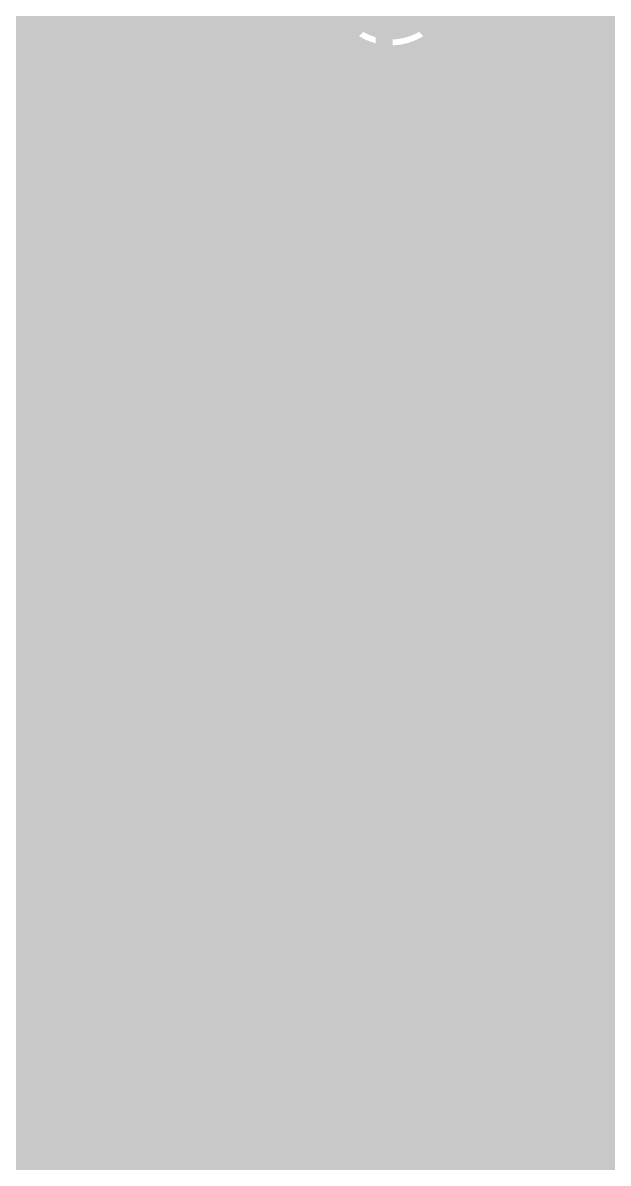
# Model space of a CAD drawing. Extents: x -118 to 4, y -52 to 56.
# Drawn here: x -14.9 to -9.59, y 29.05 to 39.4 of the extents above; entities that cross this region are included whole.
import ezdxf

# ---------------------------------------------------------------- set-up
doc = ezdxf.new("R2010")
doc.units = 0
doc.header["$MEASUREMENT"] = 0
doc.layers.get('0').update_dxf_attribs({"linetype": 'CONTINUOUS'})
for name, color, linetype in [('22-302-0_BOT', 7, 'CONTINUOUS'), ('22-302-0_DRD', 7, 'CONTINUOUS'), ('22-302-0_GND', 1, 'CONTINUOUS'), ('22-302-0_IN1', 3, 'CONTINUOUS'), ('22-302-0_SMB', 5, 'CONTINUOUS'), ('22-302-0_SMT', 10, 'CONTINUOUS'), ('22-302-0_SPB', 14, 'CONTINUOUS'), ('22-302-0_SPT', 9, 'CONTINUOUS'), ('22-302-0_SSB', 12, 'CONTINUOUS'), ('22-302-0_SST', 11, 'CONTINUOUS'), ('22-302-0_TOP', 13, 'CONTINUOUS')]:
    doc.layers.add(name, color=color, linetype=linetype)

# ---------------------------------------------------------------- blocks, each defined once
blk = doc.blocks.new('RECTANGLE_2')
blk.add_solid([(0.4826, 0.4064), (0.4826, -0.4064), (-0.4826, 0.4064), (-0.4826, -0.4064)])
blk = doc.blocks.new('RECTANGLE_4')
blk.add_solid([(0.4064, 0.4826), (0.4064, -0.4826), (-0.4064, 0.4826), (-0.4064, -0.4826)])
blk = doc.blocks.new('ROUND_50')
at = {"const_width": 0.35052}
blk.add_lwpolyline([(-0.17526, 0, 1), (0.17526, 0, 1)], format="xyb", close=True, dxfattribs=at)
blk = doc.blocks.new('OBLONG_12')
at = {"const_width": 0.2794}
blk.add_lwpolyline([(0.7493, 0), (-0.7493, 0)], dxfattribs=at)
at = {"const_width": 0.1397}
for points in [[(-0.81915, 0, 1), (-0.67945, 0, 1)], [(0.67945, 0, 1), (0.81915, 0, 1)]]:
    blk.add_lwpolyline(points, format="xyb", close=True, dxfattribs=at)
blk = doc.blocks.new('RECTANGLE_23')
blk.add_solid([(0.889, 0.1397), (0.889, -0.1397), (-0.889, 0.1397), (-0.889, -0.1397)])
blk = doc.blocks.new('ROUND_95')
at = {"const_width": 0.50038}
blk.add_lwpolyline([(-0.25019, 0, 1), (0.25019, 0, 1)], format="xyb", close=True, dxfattribs=at)
blk = doc.blocks.new('RECTANGLE_10')
blk.add_solid([(0.63627, 0.51308), (0.63627, -0.51308), (-0.63627, 0.51308), (-0.63627, -0.51308)])

msp = doc.modelspace()

# ---------------------------------------------------------------- linework, layer by layer
at = {"layer": '22-302-0_BOT'}
for points, const_width in [([(-1.27, 55.118), (-1.27, 42.418), (-3.429, 40.259), (-3.429, 30.099), (-4.318, 29.21), (-16.129, 29.21), (-16.45158, 29.53258), (-16.45158, 30.5181)], 0.2032), ([(-13.97, 37.5031), (-15.0241, 37.5031), (-17.653, 40.132), (-21.082, 40.132), (-21.59, 39.624), (-23.622, 39.624), (-24.003, 40.005), (-24.003, 42.545), (-24.4094, 42.9514), (-35.9156, 42.9514), (-37.719, 41.148)], 0.2032), ([(-13.97, 38.00348), (-14.88948, 38.00348), (-17.526, 40.64), (-22.733, 40.64), (-22.987, 40.386)], 0.2032), ([(-11.557, 39.751), (-11.811, 39.751), (-12.573, 38.989), (-13.98524, 38.989), (-13.97, 39.00424)], 0.2032), ([(-20.32, 38.989), (-20.193, 38.989), (-19.558, 39.624), (-18.542, 39.624), (-14.91996, 36.00196), (-13.97, 36.00196)], 0.2032), ([(-7.6962, 38.735), (-9.4488, 38.735)], 0.635), ([(-10.8712, 38.735), (-11.10234, 38.50386), (-13.97, 38.50386)], 0.3048), ([(-10.8712, 38.735), (-10.8712, 36.83)], 0.3048), ([(-10.414, 37.9222), (-10.414, 37.6428)], 0.254), ([(-10.1854, 37.9222), (-10.414, 37.9222)], 0.254), ([(-8.9027, 37.8968), (-10.414, 37.8968)], 0.254), ([(-10.287, 37.9222), (-10.287, 37.6428)], 0.254), ([(-10.1346, 37.9222), (-10.1854, 37.9222)], 0.254), ([(-8.9027, 37.9222), (-10.1346, 37.9222)], 0.254), ([(-10.0584, 37.9222), (-10.0584, 37.6428)], 0.254), ([(-9.8298, 37.9222), (-9.8298, 37.6428)], 0.254), ([(-9.6012, 37.9222), (-9.6012, 37.6428)], 0.254), ([(-8.9027, 37.6682), (-10.414, 37.6682)], 0.254), ([(-10.1854, 37.6428), (-10.414, 37.6428)], 0.254), ([(-10.1346, 37.6428), (-10.1854, 37.6428)], 0.254), ([(-8.9027, 37.6428), (-10.1346, 37.6428)], 0.254), ([(-10.795, 35.0012), (-10.795, 35.052), (-12.74572, 37.00272), (-13.97, 37.00272)], 0.2032), ([(-13.97, 36.50234), (-13.00734, 36.50234), (-12.065, 35.56), (-12.065, 34.417), (-11.2268, 33.5788), (-10.795, 33.5788)], 0.3048), ([(-10.1854, 36.0172), (-11.18616, 36.0172)], 0.254), ([(-11.18616, 36.0172), (-10.90676, 35.7378)], 0.254), ([(-10.9728, 36.0172), (-10.9728, 35.80384)], 0.254), ([(-10.7442, 36.0172), (-10.7442, 35.7378)], 0.254), ([(-10.5156, 36.0172), (-10.5156, 35.7378)], 0.254), ([(-10.287, 36.0172), (-10.287, 35.7378)], 0.254), ([(-10.1346, 36.0172), (-10.1854, 36.0172)], 0.254), ([(-8.9027, 36.0172), (-10.1346, 36.0172)], 0.254), ([(-10.0584, 36.0172), (-10.0584, 35.7378)], 0.254), ([(-9.8298, 36.0172), (-9.8298, 35.6489)], 0.254), ([(-9.6012, 36.0172), (-9.6012, 35.6489)], 0.254), ([(-8.9027, 35.8394), (-11.00836, 35.8394)], 0.254), ([(-9.9822, 35.7378), (-10.90676, 35.7378)], 0.254), ([(-9.9822, 35.7378), (-9.9822, 35.4584)], 0.254), ([(-12.7508, 35.5981), (-12.7508, 35.03168)], 0.254), ([(-12.7508, 35.5981), (-12.5222, 35.3695)], 0.254), ([(-9.88568, 35.6108), (-9.9822, 35.6108)], 0.254), ([(-8.9027, 35.6489), (-9.88568, 35.6489)], 0.254), ([(-9.88568, 35.6489), (-9.88568, 35.4584)], 0.254), ([(-12.53236, 35.3822), (-12.7508, 35.3822)], 0.254), ([(-12.573, 35.4203), (-12.573, 29.6164)], 0.254), ([(-12.5222, 35.3695), (-12.5222, 34.417)], 0.254), ([(-9.88568, 35.4584), (-9.9822, 35.4584)], 0.254), ([(-12.5222, 35.1536), (-12.7508, 35.1536)], 0.254), ([(-12.7508, 35.0012), (-12.75178, 35.03162)], 0.254), ([(-10.795, 35.0012), (-8.5852, 35.0012), (-8.255, 34.671)], 0.3048), ([(-12.5222, 34.925), (-12.75588, 34.925)], 0.254), ([(-12.8016, 34.78784), (-12.8016, 34.71164)], 0.254), ([(-12.5222, 34.6964), (-12.79398, 34.6964)], 0.254), ([(-9.88568, 34.544), (-9.9822, 34.544)], 0.254), ([(-9.9822, 34.544), (-9.9822, 34.3154)], 0.254), ([(-9.88568, 34.544), (-9.88568, 33.6931)], 0.254), ([(-12.5222, 34.4678), (-12.7508, 34.4678)], 0.254), ([(-9.88568, 34.4678), (-9.9822, 34.4678)], 0.254), ([(-12.48664, 34.2392), (-12.8143, 34.2392)], 0.254), ([(-12.8016, 34.28746), (-12.8016, 34.21126)], 0.254), ([(-9.9822, 34.3154), (-9.9822, 34.2646)], 0.254), ([(-9.9822, 34.2646), (-9.9822, 33.10636)], 0.254), ([(-9.88568, 34.2392), (-9.9822, 34.2392)], 0.254), ([(-12.38504, 34.08934), (-11.6078, 33.3121)], 0.254), ([(-12.3444, 34.0487), (-12.3444, 29.6164)], 0.254), ([(-12.30376, 34.0106), (-12.7508, 34.0106)], 0.254), ([(-9.88568, 34.0106), (-9.9822, 34.0106)], 0.254), ([(-12.1158, 33.8201), (-12.1158, 29.6164)], 0.254), ([(-12.07516, 33.782), (-12.80414, 33.782)], 0.254), ([(-12.8016, 33.78708), (-12.8016, 33.71088)], 0.254), ([(-9.88568, 33.782), (-9.9822, 33.782)], 0.254), ([(-6.62432, 33.6931), (-9.88568, 33.6931)], 0.254), ([(-9.8298, 33.6931), (-9.8298, 32.95396)], 0.254), ([(-9.6012, 33.6931), (-9.6012, 32.72536)], 0.254), ([(-11.84656, 33.5534), (-12.75334, 33.5534)], 0.254), ([(-11.8872, 33.5915), (-11.8872, 29.6164)], 0.254), ([(-8.255, 31.369), (-8.89, 31.369), (-10.795, 33.274), (-10.795, 33.5788)], 0.3048), ([(-6.3627, 33.5534), (-9.9822, 33.5534)], 0.254), ([(-11.61796, 33.3248), (-12.78382, 33.3248)], 0.254), ([(-11.6586, 33.3629), (-11.6586, 29.6164)], 0.254), ([(-11.6078, 33.3121), (-11.6078, 32.8422)], 0.254), ([(-6.3627, 33.3248), (-9.9822, 33.3248)], 0.254), ([(-12.8016, 33.2867), (-12.8016, 33.2105)], 0.254), ([(-11.6078, 33.0962), (-12.76096, 33.0962)], 0.254), ([(-9.9822, 33.10636), (-9.2202, 32.3469)], 0.254), ([(-6.3627, 33.0962), (-9.9695, 33.0962)], 0.254), ([(-12.8016, 32.78632), (-12.8016, 32.71012)], 0.254), ([(-11.6078, 32.8676), (-12.76858, 32.8676)], 0.254), ([(-11.00836, 32.8422), (-11.6078, 32.8422)], 0.254), ([(-11.43, 32.8422), (-11.43, 29.6164)], 0.254), ([(-11.2014, 32.8422), (-11.2014, 29.6164)], 0.254), ([(-11.00836, 32.8422), (-9.88568, 31.71698)], 0.254), ([(-10.9728, 32.8041), (-10.9728, 29.6164)], 0.254), ([(-6.3627, 32.8676), (-9.7409, 32.8676)], 0.254), ([(-10.80516, 32.639), (-12.77112, 32.639)], 0.254), ([(-10.7442, 32.5755), (-10.7442, 29.6164)], 0.254), ([(-6.3627, 32.639), (-9.5123, 32.639)], 0.254), ([(-10.57656, 32.4104), (-12.75842, 32.4104)], 0.254), ([(-12.8016, 32.28594), (-12.8016, 29.6164)], 0.254), ([(-10.5156, 32.3469), (-10.5156, 29.6164)], 0.254), ([(-10.34796, 32.1818), (-12.87272, 32.1818)], 0.254), ([(-13.0302, 32.07004), (-13.0302, 29.6164)], 0.254), ([(-10.287, 32.1183), (-10.287, 29.6164)], 0.254), ([(-10.11936, 31.9532), (-15.5448, 31.9532)], 0.254), ([(-14.859, 32.04972), (-14.859, 29.6164)], 0.254), ([(-13.2207, 32.0294), (-14.7193, 32.0294)], 0.254), ([(-14.6304, 32.0294), (-14.6304, 29.6164)], 0.254), ([(-14.4018, 32.0294), (-14.4018, 29.6164)], 0.254), ([(-14.1732, 32.0294), (-14.1732, 29.6164)], 0.254), ([(-13.9446, 32.0294), (-13.9446, 29.6164)], 0.254), ([(-13.716, 32.0294), (-13.716, 29.6164)], 0.254), ([(-13.4874, 32.0294), (-13.4874, 29.6164)], 0.254), ([(-13.2588, 32.0294), (-13.2588, 29.6164)], 0.254), ([(-10.0584, 31.8897), (-10.0584, 29.6164)], 0.254), ([(-9.89076, 31.7246), (-15.5448, 31.7246)], 0.254), ([(-9.88568, 31.71698), (-9.88568, 30.3911)], 0.254), ([(-9.88568, 31.496), (-15.53972, 31.496)], 0.254), ([(-9.88568, 31.2674), (-15.4813, 31.2674)], 0.254), ([(-9.88568, 31.0388), (-15.4813, 31.0388)], 0.254), ([(-9.88568, 30.8102), (-15.4813, 30.8102)], 0.254), ([(-9.88568, 30.5816), (-15.4813, 30.5816)], 0.254), ([(-3.8354, 30.353), (-15.4813, 30.353)], 0.254), ([(-6.62432, 30.3911), (-9.88568, 30.3911)], 0.254), ([(-9.8298, 30.3911), (-9.8298, 29.6164)], 0.254), ([(-9.6012, 30.3911), (-9.6012, 29.6164)], 0.254), ([(-3.97764, 30.1244), (-15.4813, 30.1244)], 0.254), ([(-4.20624, 29.8958), (-15.4813, 29.8958)], 0.254), ([(-4.48564, 29.6164), (-15.5067, 29.6164)], 0.254), ([(-4.43484, 29.6672), (-15.49146, 29.6672)], 0.254)]:
    msp.add_lwpolyline(points, dxfattribs=dict(at, const_width=const_width))
at = {"layer": '22-302-0_BOT', "const_width": 0.254}
for points in [[(-12.82192, 34.74974, 0.1415841), (-12.74926, 35.0012)], [(-12.7508, 34.50082, 0.1404184), (-12.82208, 34.74964)], [(-12.82192, 34.24936, 0.1415841), (-12.74926, 34.50082)], [(-12.5222, 34.417, 0.1989132), (-12.38829, 34.09371)], [(-12.7508, 34.00044, 0.1404184), (-12.82208, 34.24926)], [(-12.82192, 33.74898, 0.1415841), (-12.74926, 34.00044)], [(-12.7508, 33.50006, 0.1404184), (-12.82208, 33.74888)], [(-12.82192, 33.2486, 0.1415841), (-12.74926, 33.50006)], [(-12.7508, 32.99968, 0.1404184), (-12.82208, 33.2485)], [(-12.82192, 32.74822, 0.1415841), (-12.74926, 32.99968)], [(-12.7508, 32.4993, 0.1404184), (-12.82208, 32.74812)], [(-15.1892, 32.4993, 0.4142136), (-14.7193, 32.0294)], [(-13.2207, 32.0294, 0.4142136), (-12.7508, 32.4993)]]:
    msp.add_lwpolyline(points, format="xyb", dxfattribs=at)
at = {"layer": '22-302-0_DRD', "const_width": 0.254}
for points in [[(-10.922, 40.386), (-12.192, 39.116)], [(-10.922, 39.116), (-12.192, 40.386)]]:
    msp.add_lwpolyline(points, dxfattribs=at)
at = {"layer": '22-302-0_IN1', "const_width": 0.254}
for points in [[(-13.843, 55.372), (-13.843, 19.7358)], [(-13.6144, 55.372), (-13.6144, 19.63674)], [(-13.3858, 55.372), (-13.3858, 19.37766)], [(-13.1572, 55.372), (-13.1572, 10.58672)], [(-12.9286, 55.372), (-12.9286, 10.37844)], [(-12.7, 55.372), (-12.7, 10.01014)], [(-12.4714, 55.372), (-12.4714, 10.33272)], [(-12.2428, 55.372), (-12.2428, 10.55624)], [(-10.8712, 55.372), (-10.8712, 27.34818)], [(-14.0716, 50.50536), (-14.0716, 26.83002)], [(-14.986, 50.36312), (-14.986, 27.29992)], [(-14.3002, 50.31994), (-14.3002, 27.19578)], [(-14.7574, 50.26406), (-14.7574, 27.34818)], [(-14.5288, 50.25136), (-14.5288, 27.3177)], [(-10.6426, 44.36364), (-10.6426, 27.28976)], [(-10.414, 44.0944), (-10.414, 27.12212)], [(-10.1854, 43.9293), (-10.1854, 24.70912)], [(-9.9568, 43.8277), (-9.9568, 24.47798)], [(-9.7282, 43.76928), (-9.7282, 19.66976)], [(-9.4996, 43.75404), (-9.4996, 19.46148)], [(-12.17676, 39.4716), (-19.00174, 39.4716)], [(-1.63576, 39.4716), (-10.93724, 39.4716)], [(-12.00912, 39.243), (-18.74012, 39.243)], [(-12.0142, 39.24808), (-12.0142, 10.69848)], [(-1.46812, 39.243), (-11.10488, 39.243)], [(-11.0998, 39.24808), (-11.0998, 27.32532)], [(-11.7856, 39.11092), (-11.7856, 10.78484)], [(-11.3284, 39.11092), (-11.3284, 27.21356)], [(2.921, 39.0144), (-18.64106, 39.0144)], [(-11.557, 39.07028), (-11.557, 26.9113)], [(2.921, 38.7858), (-18.62836, 38.7858)], [(2.921, 38.5572), (-18.69694, 38.5572)], [(2.921, 38.3286), (-17.73174, 38.3286)], [(-7.4803, 38.1), (-17.47012, 38.1)], [(-7.78256, 37.8714), (-17.37106, 37.8714)], [(-7.89432, 37.6428), (-17.35836, 37.6428)], [(-7.91718, 37.4142), (-17.42694, 37.4142)], [(-7.85876, 37.1856), (-16.58874, 37.1856)], [(-7.69112, 36.957), (-16.32712, 36.957)], [(2.921, 36.7284), (-16.22806, 36.7284)], [(2.921, 36.4998), (-16.21536, 36.4998)], [(2.921, 36.2712), (-16.28394, 36.2712)], [(2.921, 36.0426), (-16.46936, 36.0426)], [(2.921, 35.814), (-15.67688, 35.814)], [(2.921, 35.5854), (-15.50924, 35.5854)], [(2.921, 35.3568), (-15.45082, 35.3568)], [(2.921, 35.1282), (-15.47114, 35.1282)], [(2.921, 34.8996), (-15.5829, 34.8996)], [(2.921, 34.671), (-15.88516, 34.671)], [(2.921, 34.4424), (-48.84674, 34.4424)], [(2.921, 34.2138), (-18.28038, 34.2138)], [(2.921, 33.9852), (-18.07464, 33.9852)], [(2.921, 33.7566), (-17.9959, 33.7566)], [(2.921, 33.528), (-18.00098, 33.528)], [(2.921, 33.2994), (-18.08988, 33.2994)], [(2.921, 33.0708), (-18.32102, 33.0708)], [(2.921, 32.8422), (-19.59102, 32.8422)], [(2.921, 32.6136), (-19.35988, 32.6136)], [(2.921, 32.385), (-19.27098, 32.385)], [(2.921, 32.1564), (-19.2659, 32.1564)], [(2.921, 31.9278), (-19.34464, 31.9278)], [(2.921, 31.6992), (-19.55038, 31.6992)], [(2.921, 31.4706), (-24.97328, 31.4706)], [(2.921, 31.242), (-25.02408, 31.242)], [(0.84836, 31.0134), (-25.17394, 31.0134)], [(0.66294, 30.7848), (-54.17312, 30.7848)], [(0.59436, 30.5562), (-54.07406, 30.5562)], [(0.60706, 30.3276), (-54.06136, 30.3276)], [(0.70612, 30.099), (-54.12994, 30.099)], [(0.96774, 29.8704), (-54.31536, 29.8704)], [(2.921, 29.6418), (-61.06922, 29.6418)], [(2.921, 29.4132), (-22.89302, 29.4132)], [(2.921, 29.1846), (-22.66188, 29.1846)], [(2.921, 28.956), (-22.57298, 28.956)]]:
    msp.add_lwpolyline(points, dxfattribs=at)
for points in [[(-12.23772, 39.751, 0.4142136), (-11.557, 39.07028)], [(-11.557, 39.07028, 0.4142136), (-10.87628, 39.751)]]:
    msp.add_lwpolyline(points, format="xyb", dxfattribs=at)
at = {"layer": '22-302-0_SSB', "const_width": 0.1524}
for points in [[(-12.37488, 39.8018), (-12.37488, 39.4462), (-12.54506, 39.32936), (-12.7127, 39.32936), (-12.88288, 39.4462), (-12.88288, 39.8018), (-11.86688, 39.8018)], [(-12.37488, 39.50716), (-11.86688, 39.32936)], [(-8.6995, 37.9095), (-11.6205, 37.9095), (-11.6205, 39.5478), (-8.6995, 39.5478), (-8.6995, 37.9095)], [(-11.86688, 38.72738), (-12.88288, 38.72738), (-12.7127, 38.84676)], [(-11.86688, 38.608), (-11.86688, 38.84676)], [(-11.86688, 37.7698), (-11.86688, 38.24478), (-12.54506, 37.7698), (-12.7127, 37.7698), (-12.88288, 37.83076), (-12.88288, 38.18636), (-12.7127, 38.24478)], [(-11.6205, 37.6555), (-8.6995, 37.6555), (-8.6995, 36.0172), (-11.6205, 36.0172), (-11.6205, 37.6555)], [(-9.9695, 35.7505), (-9.9695, 32.8295), (-11.6078, 32.8295), (-11.6078, 35.7505), (-9.9695, 35.7505)], [(-7.112, 30.48), (-9.779, 30.48), (-9.779, 35.56), (-6.731, 35.56), (-6.731, 30.48), (-7.112, 30.48)], [(-10.48258, 31.96336), (-10.3124, 32.02432), (-10.3124, 32.37992), (-10.48258, 32.43834), (-11.16076, 32.43834), (-11.3284, 32.37992), (-11.3284, 32.02432), (-11.16076, 31.96336)], [(-10.3124, 31.36392), (-11.3284, 31.36392), (-11.16076, 31.48076)], [(-10.3124, 31.24454), (-10.3124, 31.48076)], [(-10.8204, 30.46476), (-10.99058, 30.40634), (-11.16076, 30.40634), (-11.3284, 30.46476), (-11.3284, 30.82036), (-11.16076, 30.88132), (-10.99058, 30.88132), (-10.8204, 30.82036), (-10.8204, 30.46476), (-10.65276, 30.40634), (-10.48258, 30.40634), (-10.3124, 30.46476), (-10.3124, 30.82036), (-10.48258, 30.88132), (-10.65276, 30.88132), (-10.8204, 30.82036)]]:
    msp.add_lwpolyline(points, dxfattribs=at)
at = {"layer": '22-302-0_SST'}
for points, const_width in [([(0.889, 38.862), (-16.129, 38.862)], 0.254), ([(0.889, 38.8366), (-16.129, 38.8366)], 0.254), ([(-14.8844, 38.862), (-14.8844, 36.449)], 0.254), ([(-14.6558, 38.862), (-14.6558, 36.449)], 0.254), ([(-14.4272, 38.862), (-14.4272, 36.449)], 0.254), ([(-14.1986, 38.862), (-14.1986, 36.449)], 0.254), ([(-13.97, 38.862), (-13.97, 36.449)], 0.254), ([(-13.7414, 38.862), (-13.7414, 36.449)], 0.254), ([(-13.5128, 38.862), (-13.5128, 36.449)], 0.254), ([(-13.2842, 38.862), (-13.2842, 36.449)], 0.254), ([(-13.0556, 38.862), (-13.0556, 36.449)], 0.254), ([(-12.827, 38.862), (-12.827, 36.449)], 0.254), ([(-12.5984, 38.862), (-12.5984, 36.449)], 0.254), ([(-12.3698, 38.862), (-12.3698, 36.449)], 0.254), ([(-12.1412, 38.862), (-12.1412, 36.449)], 0.254), ([(-11.9126, 38.862), (-11.9126, 36.449)], 0.254), ([(-11.684, 38.862), (-11.684, 36.449)], 0.254), ([(-11.4554, 38.862), (-11.4554, 36.449)], 0.254), ([(-11.2268, 38.862), (-11.2268, 36.449)], 0.254), ([(-10.9982, 38.862), (-10.9982, 36.449)], 0.254), ([(-10.7696, 38.862), (-10.7696, 36.449)], 0.254), ([(-10.541, 38.862), (-10.541, 36.449)], 0.254), ([(-10.3124, 38.862), (-10.3124, 36.449)], 0.254), ([(-10.0838, 38.862), (-10.0838, 36.449)], 0.254), ([(-9.8552, 38.862), (-9.8552, 36.449)], 0.254), ([(-9.6266, 38.862), (-9.6266, 36.449)], 0.254), ([(0.889, 38.608), (-16.129, 38.608)], 0.254), ([(0.889, 38.3794), (-16.129, 38.3794)], 0.254), ([(0.889, 38.1508), (-16.129, 38.1508)], 0.254), ([(0.889, 37.9222), (-16.129, 37.9222)], 0.254), ([(0.889, 37.6936), (-16.129, 37.6936)], 0.254), ([(0.889, 37.465), (-16.129, 37.465)], 0.254), ([(0.889, 37.2364), (-16.129, 37.2364)], 0.254), ([(0.889, 37.0078), (-16.129, 37.0078)], 0.254), ([(0.889, 36.7792), (-16.129, 36.7792)], 0.254), ([(0.889, 36.5506), (-16.129, 36.5506)], 0.254), ([(0.889, 36.449), (-16.129, 36.449)], 0.254), ([(0.889, 35.941), (-16.129, 35.941), (-16.129, 33.528)], 0.254), ([(0.889, 35.9156), (-16.129, 35.9156)], 0.254), ([(-14.8844, 35.941), (-14.8844, 33.528)], 0.254), ([(-14.6558, 35.941), (-14.6558, 33.528)], 0.254), ([(-14.4272, 35.941), (-14.4272, 33.528)], 0.254), ([(-14.1986, 35.941), (-14.1986, 33.528)], 0.254), ([(-13.97, 35.941), (-13.97, 33.528)], 0.254), ([(-13.7414, 35.941), (-13.7414, 33.528)], 0.254), ([(-13.5128, 35.941), (-13.5128, 33.528)], 0.254), ([(-13.2842, 35.941), (-13.2842, 33.528)], 0.254), ([(-13.0556, 35.941), (-13.0556, 33.528)], 0.254), ([(-12.827, 35.941), (-12.827, 33.528)], 0.254), ([(-12.5984, 35.941), (-12.5984, 33.528)], 0.254), ([(-12.3698, 35.941), (-12.3698, 33.528)], 0.254), ([(-12.1412, 35.941), (-12.1412, 33.528)], 0.254), ([(-11.9126, 35.941), (-11.9126, 33.528)], 0.254), ([(-11.684, 35.941), (-11.684, 33.528)], 0.254), ([(-11.4554, 35.941), (-11.4554, 33.528)], 0.254), ([(-11.2268, 35.941), (-11.2268, 33.528)], 0.254), ([(-10.9982, 35.941), (-10.9982, 33.528)], 0.254), ([(-10.7696, 35.941), (-10.7696, 33.528)], 0.254), ([(-10.541, 35.941), (-10.541, 33.528)], 0.254), ([(-10.3124, 35.941), (-10.3124, 33.528)], 0.254), ([(-10.0838, 35.941), (-10.0838, 33.528)], 0.254), ([(-9.8552, 35.941), (-9.8552, 33.528)], 0.254), ([(-9.6266, 35.941), (-9.6266, 33.528)], 0.254), ([(0.889, 35.687), (-16.129, 35.687)], 0.254), ([(0.889, 35.4584), (-16.129, 35.4584)], 0.254), ([(0.889, 35.2298), (-16.129, 35.2298)], 0.254), ([(0.889, 35.0012), (-16.129, 35.0012)], 0.254), ([(0.889, 34.7726), (-16.129, 34.7726)], 0.254), ([(0.889, 34.544), (-16.129, 34.544)], 0.254), ([(0.889, 34.3154), (-16.129, 34.3154)], 0.254), ([(0.889, 34.0868), (-16.129, 34.0868)], 0.254), ([(0.889, 33.8582), (-16.129, 33.8582)], 0.254), ([(0.889, 33.6296), (-16.129, 33.6296)], 0.254), ([(0.889, 33.528), (-16.129, 33.528)], 0.254), ([(-11.96086, 32.5374), (-11.96086, 32.893), (-11.79068, 32.95142), (-11.62304, 32.95142), (-11.45286, 32.893), (-11.45286, 32.5374), (-11.62304, 32.47898), (-11.79068, 32.47898), (-12.46886, 32.7152)], 0.1524), ([(-13.9954, 32.5247), (-13.9954, 32.1691), (-14.16558, 32.11068), (-14.33576, 32.11068), (-14.5034, 32.1691), (-14.5034, 32.5247), (-14.33576, 32.58566), (-14.16558, 32.58566), (-13.4874, 32.3469)], 0.1524), ([(-9.6774, 32.5755), (-9.6774, 32.10306), (-10.35558, 32.5755), (-10.52576, 32.5755), (-10.6934, 32.51708), (-10.6934, 32.16148), (-10.52576, 32.10306)], 0.1524), ([(-11.45286, 32.11322), (-11.45286, 31.6992), (-12.46886, 31.6992)], 0.1524), ([(-13.4874, 31.74746), (-13.4874, 31.5087)], 0.1524), ([(-9.6774, 31.7373), (-9.6774, 31.26486), (-10.35558, 31.7373), (-10.52576, 31.7373), (-10.6934, 31.67888), (-10.6934, 31.32328), (-10.52576, 31.26486)], 0.1524), ([(-13.4874, 31.62808), (-14.5034, 31.62808), (-14.33576, 31.5087)], 0.1524), ([(-11.45286, 30.861), (-11.45286, 31.2166), (-11.79068, 31.33598), (-12.13104, 31.33598), (-12.46886, 31.2166), (-12.46886, 30.861)], 0.1524), ([(-13.9954, 30.55366), (-13.9954, 30.90926), (-14.16558, 31.0261), (-14.33576, 31.0261), (-14.5034, 30.90926), (-14.5034, 30.55366), (-13.4874, 30.55366)], 0.1524), ([(-13.9954, 30.8483), (-13.4874, 31.0261)], 0.1524), ([(-11.45286, 30.91942), (-12.46886, 30.91942)], 0.1524), ([(-10.1854, 30.42666), (-10.1854, 30.78226), (-10.35558, 30.8991), (-10.52576, 30.8991), (-10.6934, 30.78226), (-10.6934, 30.42666), (-9.6774, 30.42666)], 0.1524), ([(-10.1854, 30.7213), (-9.6774, 30.8991)], 0.1524), ([(-11.43, 26.797), (-12.7, 26.797), (-12.954, 27.051), (-12.954, 30.353), (-11.176, 30.353), (-11.176, 27.051), (-11.43, 26.797)], 0.1524), ([(-13.1445, 27.1145), (-13.1445, 30.0355), (-14.7828, 30.0355), (-14.7828, 27.1145), (-13.1445, 27.1145)], 0.1524), ([(-9.3345, 27.1145), (-9.3345, 30.0355), (-10.9728, 30.0355), (-10.9728, 27.1145), (-9.3345, 27.1145)], 0.1524)]:
    msp.add_lwpolyline(points, dxfattribs=dict(at, const_width=const_width))
at = {"layer": '22-302-0_TOP'}
for points, const_width in [([(-13.716, 54.13248), (-13.716, 30.06852)], 0.254), ([(-13.4874, 54.13248), (-13.4874, 30.06852)], 0.254), ([(-13.2588, 54.13248), (-13.2588, 30.06852)], 0.254), ([(-13.0302, 54.13248), (-13.0302, 30.48)], 0.254), ([(-12.8016, 54.13248), (-12.8016, 30.48)], 0.254), ([(-12.573, 54.13248), (-12.573, 30.48)], 0.254), ([(-12.3444, 54.13248), (-12.3444, 30.48)], 0.254), ([(-14.605, 50.927), (-14.605, 34.036), (-16.383, 32.258), (-19.939, 32.258)], 0.2032), ([(-13.9446, 50.62474), (-13.9446, 30.06852)], 0.254), ([(-14.12748, 50.3809), (-14.12748, 34.036)], 0.254), ([(-12.2047, 39.4208), (-14.12748, 39.4208)], 0.254), ([(-12.1158, 39.28618), (-12.1158, 30.48)], 0.254), ([(-1.5621, 39.27348), (-11.0109, 39.27348)], 0.254), ([(-10.9728, 39.27348), (-10.9728, 30.06852)], 0.254), ([(-10.7442, 39.27348), (-10.7442, 30.06852)], 0.254), ([(-10.5156, 39.27348), (-10.5156, 30.06852)], 0.254), ([(-10.287, 39.27348), (-10.287, 30.06852)], 0.254), ([(-10.0584, 39.27348), (-10.0584, 30.06852)], 0.254), ([(-9.8298, 39.27348), (-9.8298, 30.06852)], 0.254), ([(-9.6012, 39.27348), (-9.6012, 30.06852)], 0.254), ([(-12.02182, 39.1922), (-14.12748, 39.1922)], 0.254), ([(-11.8872, 39.1033), (-11.8872, 30.48)], 0.254), ([(-11.2014, 39.116), (-11.2014, 30.48)], 0.254), ([(-1.48082, 39.1922), (-11.09218, 39.1922)], 0.254), ([(-11.6586, 39.03218), (-11.6586, 30.48)], 0.254), ([(-11.43, 39.03472), (-11.43, 30.48)], 0.254), ([(3.048, 38.9636), (-14.12748, 38.9636)], 0.254), ([(3.048, 38.735), (-14.12748, 38.735)], 0.254), ([(3.048, 38.5064), (-14.12748, 38.5064)], 0.254), ([(3.048, 38.2778), (-14.12748, 38.2778)], 0.254), ([(-7.6708, 38.0492), (-14.12748, 38.0492)], 0.254), ([(-7.87146, 37.8206), (-14.12748, 37.8206)], 0.254), ([(-7.95274, 37.592), (-14.12748, 37.592)], 0.254), ([(-7.95782, 37.3634), (-14.12748, 37.3634)], 0.254), ([(-7.8867, 37.1348), (-14.12748, 37.1348)], 0.254), ([(-7.70382, 36.9062), (-14.12748, 36.9062)], 0.254), ([(3.048, 36.6776), (-14.12748, 36.6776)], 0.254), ([(3.048, 36.449), (-14.12748, 36.449)], 0.254), ([(3.048, 36.2204), (-14.12748, 36.2204)], 0.254), ([(3.048, 35.9918), (-14.12748, 35.9918)], 0.254), ([(3.048, 35.7632), (-14.12748, 35.7632)], 0.254), ([(3.048, 35.5346), (-14.12748, 35.5346)], 0.254), ([(3.048, 35.306), (-14.12748, 35.306)], 0.254), ([(3.048, 35.0774), (-14.12748, 35.0774)], 0.254), ([(3.048, 34.8488), (-14.12748, 34.8488)], 0.254), ([(3.048, 34.6202), (-14.12748, 34.6202)], 0.254), ([(3.048, 34.3916), (-14.12748, 34.3916)], 0.254), ([(3.048, 34.163), (-14.12748, 34.163)], 0.254), ([(3.048, 33.9344), (-14.13764, 33.9344)], 0.254), ([(-14.1732, 33.83026), (-14.1732, 30.06852)], 0.254), ([(-14.26718, 33.69818), (-16.04264, 31.92272)], 0.254), ([(3.048, 33.7058), (-14.25956, 33.7058)], 0.254), ([(-14.4018, 33.56356), (-14.4018, 30.06852)], 0.254), ([(3.048, 33.4772), (-14.48816, 33.4772)], 0.254), ([(-14.6304, 33.33496), (-14.6304, 30.06852)], 0.254), ([(3.048, 33.2486), (-14.71676, 33.2486)], 0.254), ([(-14.859, 33.10636), (-14.859, 29.81452)], 0.254), ([(3.048, 33.02), (-14.94536, 33.02)], 0.254), ([(3.048, 32.7914), (-15.17396, 32.7914)], 0.254), ([(3.048, 32.5628), (-15.40256, 32.5628)], 0.254), ([(3.048, 32.3342), (-15.63116, 32.3342)], 0.254), ([(3.048, 32.1056), (-15.85976, 32.1056)], 0.254), ([(3.048, 31.877), (-16.09344, 31.877)], 0.254), ([(3.048, 31.6484), (-19.54276, 31.6484)], 0.254), ([(3.048, 31.4198), (-22.00656, 31.4198)], 0.254), ([(1.12268, 31.1912), (-22.23516, 31.1912)], 0.254), ([(0.72644, 30.9626), (-22.46376, 30.9626)], 0.254), ([(0.58928, 30.734), (-22.69236, 30.734)], 0.254), ([(0.54356, 30.5054), (-22.92096, 30.5054)], 0.254), ([(-14.86154, 30.48), (-16.88846, 30.48)], 0.254), ([(-14.86154, 30.48), (-14.86154, 29.81452)], 0.254), ([(-13.07846, 30.48), (-13.07846, 29.05252)], 0.254), ([(-11.05154, 30.48), (-13.07846, 30.48)], 0.254), ([(-11.05154, 30.48), (-11.05154, 29.81452)], 0.254), ([(-13.07846, 30.2768), (-14.86154, 30.2768)], 0.254), ([(-9.26846, 30.2768), (-11.05154, 30.2768)], 0.254), ([(-14.82852, 30.0482), (-14.86154, 30.0482)], 0.254), ([(-13.11148, 30.06852), (-14.82852, 30.06852)], 0.254), ([(-14.82852, 30.06852), (-14.82852, 29.81452)], 0.254), ([(-13.11148, 30.06852), (-13.11148, 29.05252)], 0.254), ([(-13.07846, 30.0482), (-13.11148, 30.0482)], 0.254), ([(-11.01852, 30.0482), (-11.05154, 30.0482)], 0.254), ([(-9.30148, 30.06852), (-11.01852, 30.06852)], 0.254), ([(-11.01852, 30.06852), (-11.01852, 29.81452)], 0.254), ([(-14.82852, 29.8196), (-14.86154, 29.8196)], 0.254), ([(-14.82852, 29.81452), (-14.86154, 29.81452)], 0.254), ([(-13.07846, 29.8196), (-13.11148, 29.8196)], 0.254), ([(-11.01852, 29.8196), (-11.05154, 29.8196)], 0.254), ([(-11.01852, 29.81452), (-11.05154, 29.81452)], 0.254), ([(-13.97, 29.2862), (-15.6972, 29.2862), (-15.875, 29.464), (-15.875, 29.591)], 0.3048), ([(-13.07846, 29.591), (-13.11148, 29.591)], 0.254), ([(-10.16, 29.2862), (-11.684, 29.2862), (-11.9888, 29.591), (-12.065, 29.591)], 0.3048), ([(-13.07846, 29.3624), (-13.11148, 29.3624)], 0.254), ([(-13.07846, 29.1338), (-13.11148, 29.1338)], 0.254), ([(-13.07846, 29.05252), (-13.11148, 29.05252)], 0.254)]:
    msp.add_lwpolyline(points, dxfattribs=dict(at, const_width=const_width))
at = {"layer": '22-302-0_TOP', "const_width": 0.254}
for points in [[(-12.28344, 39.751, 0.4142136), (-11.557, 39.02456)], [(-11.557, 39.02456, 0.2163582), (-11.01014, 39.27281)], [(-14.26718, 33.69818, 0.1989124), (-14.12725, 34.036)]]:
    msp.add_lwpolyline(points, format="xyb", dxfattribs=at)

# ---------------------------------------------------------------- block references
at = {"layer": '22-302-0_BOT'}
for name, p in [('ROUND_50', (-11.557, 39.751)), ('OBLONG_12', (-13.97, 39.50462)), ('OBLONG_12', (-13.97, 39.00424)), ('RECTANGLE_4', (-10.8712, 38.735)), ('RECTANGLE_4', (-9.4488, 38.735)), ('OBLONG_12', (-13.97, 38.50386)), ('OBLONG_12', (-13.97, 38.00348)), ('OBLONG_12', (-13.97, 37.5031)), ('RECTANGLE_4', (-10.8712, 36.83)), ('RECTANGLE_4', (-9.4488, 36.83)), ('OBLONG_12', (-13.97, 37.00272)), ('OBLONG_12', (-13.97, 36.50234)), ('OBLONG_12', (-13.97, 36.00196)), ('RECTANGLE_23', (-13.97, 35.50158)), ('RECTANGLE_2', (-10.795, 35.0012)), ('OBLONG_12', (-13.97, 35.0012)), ('OBLONG_12', (-13.97, 34.50082)), ('OBLONG_12', (-13.97, 34.00044)), ('RECTANGLE_2', (-10.795, 33.5788)), ('OBLONG_12', (-13.97, 33.50006)), ('OBLONG_12', (-13.97, 32.99968)), ('OBLONG_12', (-13.97, 32.4993))]:
    msp.add_blockref(name, p, dxfattribs=at)
at = {"layer": '22-302-0_GND'}
msp.add_blockref('ROUND_95', (-11.557, 39.751), dxfattribs=at)
at = {"layer": '22-302-0_IN1'}
msp.add_blockref('ROUND_50', (-11.557, 39.751), dxfattribs=at)
at = {"layer": '22-302-0_SMB'}
for name, p in [('OBLONG_12', (-13.97, 39.50462)), ('OBLONG_12', (-13.97, 39.00424)), ('RECTANGLE_4', (-10.8712, 38.735)), ('RECTANGLE_4', (-9.4488, 38.735)), ('OBLONG_12', (-13.97, 38.50386)), ('OBLONG_12', (-13.97, 38.00348)), ('OBLONG_12', (-13.97, 37.5031)), ('RECTANGLE_4', (-10.8712, 36.83)), ('RECTANGLE_4', (-9.4488, 36.83)), ('OBLONG_12', (-13.97, 37.00272)), ('OBLONG_12', (-13.97, 36.50234)), ('OBLONG_12', (-13.97, 36.00196)), ('RECTANGLE_23', (-13.97, 35.50158)), ('RECTANGLE_2', (-10.795, 35.0012)), ('OBLONG_12', (-13.97, 35.0012)), ('OBLONG_12', (-13.97, 34.50082)), ('OBLONG_12', (-13.97, 34.00044)), ('RECTANGLE_2', (-10.795, 33.5788)), ('OBLONG_12', (-13.97, 33.50006)), ('OBLONG_12', (-13.97, 32.99968)), ('OBLONG_12', (-13.97, 32.4993))]:
    msp.add_blockref(name, p, dxfattribs=at)
at = {"layer": '22-302-0_SMT'}
for name, p in [('RECTANGLE_10', (-12.065, 29.591)), ('RECTANGLE_2', (-13.97, 29.2862)), ('RECTANGLE_2', (-10.16, 29.2862))]:
    msp.add_blockref(name, p, dxfattribs=at)
at = {"layer": '22-302-0_SPB'}
for name, p in [('OBLONG_12', (-13.97, 39.50462)), ('OBLONG_12', (-13.97, 39.00424)), ('RECTANGLE_4', (-10.8712, 38.735)), ('RECTANGLE_4', (-9.4488, 38.735)), ('OBLONG_12', (-13.97, 38.50386)), ('OBLONG_12', (-13.97, 38.00348)), ('OBLONG_12', (-13.97, 37.5031)), ('RECTANGLE_4', (-10.8712, 36.83)), ('RECTANGLE_4', (-9.4488, 36.83)), ('OBLONG_12', (-13.97, 37.00272)), ('OBLONG_12', (-13.97, 36.50234)), ('OBLONG_12', (-13.97, 36.00196)), ('RECTANGLE_23', (-13.97, 35.50158)), ('RECTANGLE_2', (-10.795, 35.0012)), ('OBLONG_12', (-13.97, 35.0012)), ('OBLONG_12', (-13.97, 34.50082)), ('OBLONG_12', (-13.97, 34.00044)), ('RECTANGLE_2', (-10.795, 33.5788)), ('OBLONG_12', (-13.97, 33.50006)), ('OBLONG_12', (-13.97, 32.99968)), ('OBLONG_12', (-13.97, 32.4993))]:
    msp.add_blockref(name, p, dxfattribs=at)
at = {"layer": '22-302-0_SPT'}
for name, p in [('RECTANGLE_10', (-12.065, 29.591)), ('RECTANGLE_2', (-13.97, 29.2862)), ('RECTANGLE_2', (-10.16, 29.2862))]:
    msp.add_blockref(name, p, dxfattribs=at)
at = {"layer": '22-302-0_TOP'}
for name, p in [('ROUND_50', (-11.557, 39.751)), ('RECTANGLE_10', (-12.065, 29.591)), ('RECTANGLE_2', (-13.97, 29.2862)), ('RECTANGLE_2', (-10.16, 29.2862))]:
    msp.add_blockref(name, p, dxfattribs=at)

doc.saveas('drawing.dxf')
